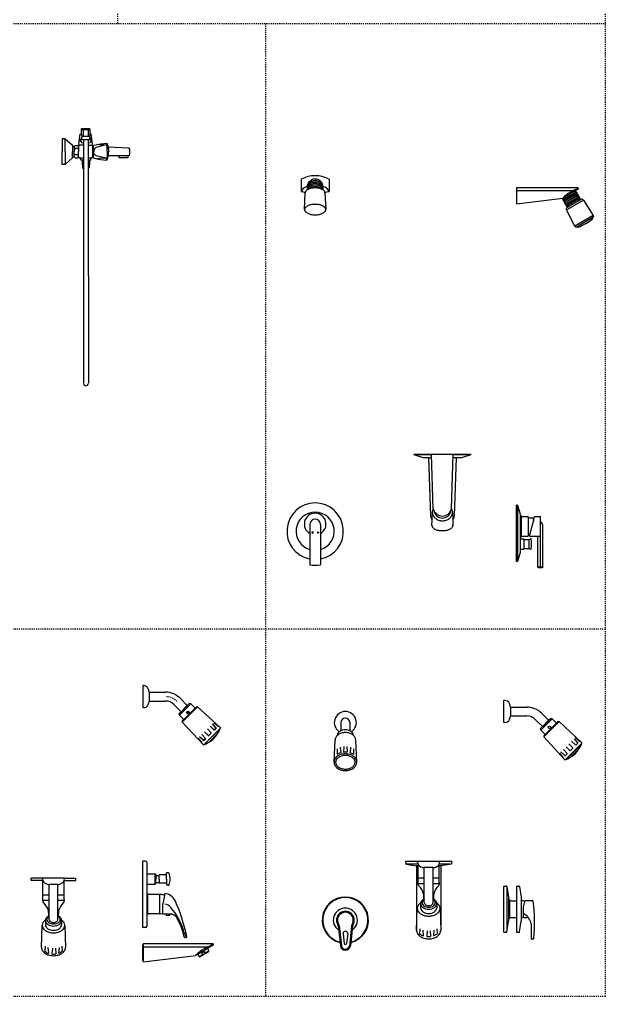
# Model space of a CAD drawing. Header units: inches. Extents: x -292 to 2932, y -132 to 3398.
# Drawn here: x 611.9 to 666.5, y 1020.4 to 1111.6 of the extents above; entities that cross this region are included whole.
import ezdxf

# ---------------------------------------------------------------- set-up
doc = ezdxf.new("R2010")
doc.units = ezdxf.units.IN
doc.header["$MEASUREMENT"] = 0
for name, pattern in [('CENTER', [2, 1.25, -0.25, 0.25, -0.25]), ('DASHDOT2', [0.5, 0.25, -0.125, 0, -0.125]), ('DASHED', [70, 50, -20])]:
    doc.linetypes.add(name, pattern=pattern)

# ---------------------------------------------------------------- blocks, each defined once
blk = doc.blocks.new('showerheads_and_shower_faucets')
at = {"color": 18, "linetype": 'DASHDOT2', "true_color": 0x000000, "transparency": 33554541}
for p, q in [((6268.2, 3386.4), (6268.2, 4796.1)), ((7423.1, 1080.2), (7423.1, 4796.1)), ((925.3, 3386.4), (7423.1, 3386.4)), ((6618.2, 3386.4), (6618.2, 1080.2)), ((7423.1, 1080.2), (924.4, 1080.2))]:
    blk.add_line(p, q, dxfattribs=at)
at = {"color": 18, "true_color": 0x000000, "transparency": 33554541}
for p, q in [((6199.7, 3134.1), (6183.7, 3134.1)), ((6702.5, 3016.9), (6702.5, 2988.3)), ((6768.4, 3016.9), (6768.4, 2988.3)), ((7212.7, 2996.6), (7212.7, 2959)), ((7349.3, 2987.9), (7322.5, 2972.5)), ((7358.8, 2993.4), (7349.3, 2987.9)), ((6710.5, 2945.2), (6712.1, 2985.1)), ((6758.8, 2985.1), (6760.4, 2945.2)), ((7212.7, 2959), (7322.5, 2972.5)), ((7351, 2985), (7325.6, 2970.4)), ((7351.4, 2984.3), (7326, 2969.7)), ((7353.1, 2981.4), (7327.7, 2966.8)), ((7353.5, 2980.7), (7328.1, 2966)), ((7355.1, 2977.8), (7329.8, 2963.1)), ((7355.6, 2977.1), (7330.2, 2962.4)), ((7330.7, 2944.5), (7370.8, 2967.7)), ((7357.2, 2974.2), (7331.9, 2959.5)), ((7357.7, 2973.4), (7332.3, 2958.8)), ((7359.3, 2970.5), (7334, 2955.9)), ((7359.8, 2969.8), (7334.4, 2955.2)), ((7361.4, 2966.9), (7336.1, 2952.3)), ((7365.2, 2969.1), (7361.4, 2966.9)), ((7370.8, 2967.7), (7394.2, 2930.8)), ((7351, 2905.8), (7330.7, 2944.5)), ((7336.1, 2952.3), (7332.3, 2950.1)), ((7394.2, 2930.8), (7351, 2905.8)), ((7393.1, 2926.3), (7354.4, 2903.9)), ((7394.1, 2926.8), (7393.1, 2926.3)), ((7394.2, 2930.8), (7394.9, 2928.8)), ((7351, 2905.8), (7352.3, 2904.2)), ((7354.4, 2903.9), (7355.4, 2904.5)), ((6970, 2363.6), (6970, 2365.7)), ((6970, 2365.7), (7103.9, 2365.7)), ((7011.1, 2363.6), (6970, 2363.6)), ((6991.7, 2356.9), (6970, 2363.6)), ((7002, 2365.7), (7053.8, 2365.7)), ((7015.3, 2235.9), (7011, 2365.7)), ((7058.6, 2235.9), (7062.8, 2365.7)), ((7103.9, 2363.6), (7062.8, 2363.6)), ((7103.9, 2363.6), (7082.1, 2356.9)), ((7103.9, 2363.6), (7103.9, 2365.7)), ((7004.3, 2356.9), (6991.7, 2356.9)), ((7004.3, 2356.9), (7008.9, 2219.3)), ((7011.3, 2356.9), (7004.3, 2356.9)), ((7069.6, 2356.9), (7062.6, 2356.9)), ((7069.6, 2356.9), (7064.9, 2219.3)), ((7082.1, 2356.9), (7069.6, 2356.9)), ((7012.5, 2210), (7013.3, 2228.6)), ((7060.6, 2228.6), (7061.4, 2210)), ((7214.8, 2244.7), (7212.7, 2244.7)), ((7212.7, 2110.8), (7212.7, 2244.7)), ((7214.8, 2244.7), (7221.5, 2223)), ((7214.8, 2244.7), (7214.8, 2110.8)), ((7221.5, 2223), (7221.5, 2220.3)), ((6723, 2199.8), (6723, 2117.2)), ((6748.1, 2199.8), (6748.1, 2117.2)), ((7012, 2196.6), (7012.5, 2210)), ((7061.4, 2210), (7061.9, 2196.6)), ((7221.5, 2220.3), (7222.3, 2220.3)), ((7221.5, 2220.3), (7221.5, 2168.8)), ((7223.2, 2219.4), (7223.2, 2217.5)), ((7223.2, 2217.5), (7239.1, 2217.5)), ((7223.2, 2217.5), (7223.2, 2171.5)), ((7239.9, 2216.7), (7239.9, 2214.6)), ((7239.9, 2214.6), (7248.3, 2214.6)), ((7239.9, 2214.6), (7239.9, 2174.4)), ((7243.8, 2174.4), (7252.5, 2206.8)), ((7252.5, 2206.8), (7255.4, 2217.5)), ((7252.5, 2210.6), (7252.9, 2210.6)), ((7252.5, 2210.6), (7252.5, 2206.8)), ((7252.9, 2210.6), (7252.9, 2208.4)), ((7252.9, 2209.2), (7253.1, 2209.2)), ((7255.4, 2217.5), (7269, 2217.5)), ((7269, 2206), (7269, 2217.5)), ((7269, 2098.1), (7269, 2206)), ((6730, 2181.5), (6726.6, 2179.8)), ((6726.6, 2179.8), (6730, 2178.2)), ((6730, 2181.5), (6730, 2178.2)), ((6741.1, 2181.5), (6741.1, 2178.2)), ((6741.1, 2181.5), (6744.4, 2179.8)), ((6744.4, 2179.8), (6741.1, 2178.2)), ((7275.2, 2098), (7275.2, 2194.5)), ((7221.5, 2168.8), (7222.3, 2168.8)), ((7221.5, 2168.8), (7221.5, 2165.2)), ((7221.5, 2165.2), (7229.9, 2165.2)), ((7221.5, 2165.2), (7221.5, 2140.2)), ((7223.2, 2171.5), (7239.1, 2171.5)), ((7223.2, 2171.5), (7223.2, 2169.6)), ((7229.9, 2165.2), (7229.9, 2163.5)), ((7229.9, 2163.5), (7241.6, 2163.5)), ((7229.9, 2163.5), (7229.9, 2141.8)), ((7239.9, 2174.4), (7243.8, 2174.4)), ((7239.9, 2174.4), (7239.9, 2172.3)), ((7241.6, 2163.5), (7245.4, 2165.1)), ((7241.6, 2163.5), (7241.6, 2141.8)), ((7243, 2171.5), (7243.8, 2174.4)), ((7243, 2171.5), (7262.7, 2171.5)), ((7262.7, 2171.5), (7269, 2171.5)), ((7262.7, 2098), (7262.7, 2171.5)), ((7221.5, 2132.6), (7214.8, 2110.8)), ((7221.5, 2140.2), (7229.9, 2140.2)), ((7221.5, 2140.2), (7221.5, 2132.6)), ((7229.9, 2141.8), (7241.6, 2141.8)), ((7229.9, 2141.8), (7229.9, 2140.2)), ((7241.6, 2141.8), (7245.4, 2140.2)), ((6723, 2117.2), (6723, 2104.1)), ((6748.1, 2117.2), (6748.1, 2104.1)), ((7214.8, 2110.8), (7212.7, 2110.8)), ((7263.5, 2097.2), (7274.4, 2097.2)), ((6327, 1816.9), (6327, 1764.7)), ((6342.2, 1801.2), (6342.2, 1780.4)), ((6440.8, 1773.7), (6414, 1746.9)), ((6417.7, 1755.2), (6432.4, 1770)), ((6420.7, 1730.7), (6457, 1767)), ((6450.9, 1763.6), (6424.1, 1736.8)), ((6432.4, 1770), (6436.8, 1774.4)), ((6440.8, 1773.7), (6436.8, 1774.4)), ((6450.9, 1763.6), (6440.8, 1773.7)), ((6454.2, 1767), (6450.9, 1763.6)), ((6454.2, 1767), (6457, 1767)), ((6511, 1716.9), (6457, 1767)), ((7182.8, 1729.4), (7182.8, 1781.8)), ((7198, 1766.1), (7198, 1745.1)), ((6413.3, 1750.9), (6417.7, 1755.2)), ((6414, 1746.9), (6413.3, 1750.9)), ((6424.1, 1736.8), (6414, 1746.9)), ((6424.1, 1736.8), (6420.7, 1733.4)), ((7297, 1738.4), (7270.1, 1711.5)), ((7288.6, 1734.7), (7293, 1739.1)), ((7297, 1738.4), (7293, 1739.1)), ((7307.1, 1728.3), (7297, 1738.4)), ((6420.7, 1733.4), (6420.7, 1730.7)), ((6470.6, 1676.9), (6420.7, 1730.7)), ((6510.1, 1715.5), (6472.2, 1677.6)), ((6488.8, 1705), (6480.3, 1714.3)), ((6480.3, 1714.3), (6489.2, 1705.3)), ((6496.2, 1712.3), (6486.6, 1720.6)), ((6495.8, 1711.9), (6486.6, 1720.6)), ((6500.4, 1716.5), (6492.4, 1726.1)), ((6492.4, 1726.1), (6500.7, 1716.8)), ((6504.7, 1720.7), (6495.1, 1729.1)), ((6505, 1721.1), (6495.1, 1729.1)), ((6500.4, 1715.9), (6496.8, 1712.3)), ((6500.7, 1715.5), (6497.2, 1712)), ((6506, 1721.5), (6505.6, 1721.1)), ((6506.4, 1721.2), (6506, 1720.8)), ((6511.1, 1716.5), (6510.1, 1715.5)), ((6796.6, 1729.5), (6796.6, 1710.2)), ((6817.5, 1729.5), (6817.5, 1710.2)), ((7269.4, 1715.5), (7273.8, 1719.9)), ((7270.1, 1711.5), (7269.4, 1715.5)), ((7273.8, 1719.9), (7288.6, 1734.7)), ((7276.8, 1695.3), (7313.3, 1731.8)), ((7307.1, 1728.3), (7280.2, 1701.4)), ((7310.5, 1731.7), (7307.1, 1728.3)), ((7310.5, 1731.7), (7313.3, 1731.8)), ((7367.5, 1681.4), (7313.3, 1731.8)), ((6466.9, 1683), (6458.6, 1692.6)), ((6466.6, 1682.7), (6458.6, 1692.6)), ((6471.2, 1687.3), (6461.6, 1695.3)), ((6461.6, 1695.3), (6470.9, 1686.9)), ((6475.8, 1691.9), (6467.1, 1701.1)), ((6475.4, 1691.5), (6467.1, 1701.1)), ((6471.8, 1687.3), (6475.4, 1690.9)), ((6472.2, 1687), (6475.7, 1690.5)), ((6473.4, 1707.3), (6482.4, 1698.5)), ((6482.7, 1698.9), (6473.4, 1707.3)), ((6509.1, 1713.2), (6474.5, 1678.6)), ((6488.8, 1704.3), (6483.4, 1698.9)), ((6489.2, 1704), (6483.7, 1698.5)), ((6503, 1701.8), (6485.9, 1684.6)), ((6492, 1689.9), (6491.6, 1690.3)), ((6492, 1689.9), (6497.8, 1695.7)), ((6497.8, 1695.7), (6497.4, 1696.1)), ((6500.4, 1698.3), (6500, 1698.7)), ((6500.4, 1698.3), (6503.2, 1701.1)), ((6504.6, 1703.3), (6503, 1701.8)), ((6503.1, 1701.7), (6503, 1701.8)), ((7280.2, 1701.4), (7270.1, 1711.5)), ((7280.2, 1701.4), (7276.8, 1698)), ((7276.8, 1698), (7276.8, 1695.3)), ((7326.9, 1641.2), (7276.8, 1695.3)), ((7348.8, 1690.7), (7357.2, 1681.3)), ((7361.1, 1685.3), (7351.6, 1693.7)), ((6466.2, 1681.7), (6466.6, 1682)), ((6466.5, 1681.3), (6466.9, 1681.7)), ((6472.2, 1677.6), (6471.4, 1676.9)), ((6485.9, 1684.6), (6484.4, 1683.1)), ((6486, 1684.6), (6485.9, 1684.6)), ((6486.6, 1684.5), (6489.4, 1687.3)), ((6489.4, 1687.3), (6489, 1687.7)), ((6780.2, 1635.3), (6782.5, 1688.8)), ((6788, 1667.4), (6787.5, 1653.8)), ((6795, 1670.8), (6796, 1657.8)), ((6803.5, 1672.7), (6802.5, 1658.8)), ((6810.6, 1672.7), (6811.6, 1659.1)), ((6819.1, 1670.8), (6818.1, 1657.8)), ((6826.1, 1667.4), (6826.6, 1653.8)), ((6833.9, 1635.3), (6831.6, 1687.6)), ((7366.6, 1680.1), (7328.5, 1641.9)), ((7329.7, 1671.8), (7338.8, 1663)), ((7365.6, 1677.7), (7330.9, 1643)), ((7336.7, 1678.9), (7345.6, 1669.8)), ((7345.6, 1668.4), (7340.1, 1663)), ((7352.3, 1676.4), (7343, 1685.1)), ((7357.2, 1680), (7353.6, 1676.5)), ((7361, 1667.7), (7359.5, 1666.2)), ((7362.8, 1685.7), (7362.4, 1685.3)), ((7367.5, 1681), (7366.6, 1680.1)), ((7323.3, 1647.4), (7314.9, 1657)), ((7317.8, 1659.7), (7327.2, 1651.4)), ((7322.8, 1645.7), (7323.2, 1646.1)), ((7332.1, 1656.3), (7323.4, 1665.6)), ((7328.5, 1651.4), (7332.1, 1655)), ((7342.3, 1649), (7340.8, 1647.5)), ((7359.5, 1666.2), (7342.3, 1649)), ((7342.4, 1649), (7342.3, 1649)), ((7343, 1648.9), (7345.8, 1651.7)), ((7345.8, 1651.7), (7345.4, 1652.1)), ((7348.4, 1654.3), (7348, 1654.7)), ((7348.4, 1654.3), (7354.2, 1660.1)), ((7354.2, 1660.1), (7353.8, 1660.5)), ((7356.9, 1662.8), (7356.5, 1663.2)), ((7356.9, 1662.8), (7359.6, 1665.5)), ((7359.6, 1666.1), (7359.5, 1666.2)), ((7328.5, 1641.9), (7327.8, 1641.2)), ((6327, 1243.7), (6327, 1401.1)), ((6330.4, 1401.1), (6327, 1401.1)), ((6333.7, 1401.1), (6327, 1401.1)), ((6336.5, 1398.3), (6336.5, 1370.5)), ((6949.6, 1400.8), (7059.1, 1400.8)), ((6949.6, 1400.8), (6950, 1394.9)), ((6950.8, 1394), (6975.8, 1389.8)), ((6979.3, 1394.1), (6953, 1394.1)), ((6975.9, 1389.8), (6975.8, 1389.8)), ((6982.4, 1389.8), (6975.9, 1389.8)), ((6978.3, 1398.9), (6978.3, 1400.8)), ((6979.3, 1348.3), (6979.3, 1389.8)), ((7032.8, 1389.8), (7026.4, 1389.8)), ((7055.7, 1394.1), (7029.5, 1394.1)), ((7029.5, 1348.3), (7029.5, 1389.8)), ((7030.5, 1398.9), (7030.5, 1400.8)), ((7033, 1389.8), (7032.8, 1389.8)), ((7057.9, 1394), (7033, 1389.8)), ((7059.1, 1400.8), (7058.7, 1394.9)), ((6336.5, 1370.5), (6336.5, 1346.4)), ((6336.5, 1370.5), (6356.5, 1370.5)), ((6356.5, 1346.4), (6356.5, 1370.5)), ((6356.5, 1370.5), (6358.4, 1368.6)), ((6358.4, 1368.6), (6358.4, 1366.6)), ((6358.4, 1366.6), (6358.4, 1358.5)), ((6358.4, 1366.6), (6365.6, 1366.6)), ((6365.6, 1366.6), (6365.6, 1368.2)), ((6383.3, 1368.2), (6365.6, 1368.2)), ((6365.6, 1358.5), (6365.6, 1366.6)), ((6383.3, 1368.2), (6383.3, 1373)), ((6388.2, 1373), (6383.3, 1373)), ((6383.3, 1358.5), (6383.3, 1368.2)), ((6993.9, 1302.8), (6993.9, 1385.6)), ((7014.8, 1385.6), (6993.9, 1385.6)), ((7014.8, 1302.8), (7014.8, 1385.6)), ((6141.8, 1360.9), (6062.9, 1360.9)), ((6062.9, 1355.4), (6062.9, 1360.9)), ((6087.2, 1355.4), (6062.9, 1355.4)), ((6090.1, 1355.4), (6087.2, 1355.4)), ((6089.6, 1359), (6089.6, 1360.9)), ((6090.6, 1308.4), (6090.6, 1354.1)), ((6126.1, 1345.7), (6105.3, 1345.7)), ((6105.3, 1262.8), (6105.3, 1345.7)), ((6126.1, 1262.8), (6126.1, 1345.7)), ((6140.8, 1308.4), (6140.8, 1354.1)), ((6141.2, 1355.4), (6144.1, 1355.4)), ((6141.8, 1359), (6141.8, 1360.9)), ((6141.8, 1359), (6141.8, 1360.9)), ((6141.8, 1360.9), (6168.5, 1360.9)), ((6144.1, 1355.4), (6168.5, 1355.4)), ((6168.5, 1355.4), (6168.5, 1360.9)), ((6336.5, 1346.4), (6336.5, 1325.2)), ((6336.5, 1346.4), (6356.5, 1346.4)), ((6358.4, 1348.3), (6356.5, 1346.4)), ((6358.4, 1350.3), (6358.4, 1358.5)), ((6358.4, 1348.3), (6358.4, 1350.3)), ((6358.4, 1350.3), (6365.6, 1350.3)), ((6365.6, 1358.5), (6365.6, 1350.3)), ((6365.6, 1350.3), (6365.6, 1348.7)), ((6383.3, 1348.7), (6365.6, 1348.7)), ((6383.3, 1358.5), (6383.3, 1348.7)), ((6383.3, 1348.7), (6383.3, 1343.9)), ((6388.2, 1343.9), (6383.3, 1343.9)), ((6979.3, 1361.1), (6993.9, 1361.1)), ((6979.3, 1348.3), (6993.9, 1348.3)), ((7014.8, 1361.1), (7029.5, 1361.1)), ((7014.8, 1348.3), (7029.5, 1348.3)), ((6090.6, 1321.2), (6105.3, 1321.2)), ((6126.1, 1321.2), (6140.8, 1321.2)), ((6336.5, 1325.2), (6336.5, 1273.1)), ((6336.9, 1325.2), (6336.5, 1325.2)), ((6338, 1324.3), (6337.7, 1324.8)), ((6338, 1324.3), (6338, 1321.9)), ((6338, 1321.9), (6338, 1276.4)), ((6366.7, 1321.9), (6338, 1321.9)), ((6368.7, 1321.9), (6366.7, 1321.9)), ((6366.7, 1321.9), (6366.7, 1276.4)), ((6379.5, 1324.1), (6378.6, 1319.7)), ((7182.8, 1232.5), (7182.8, 1342)), ((7182.8, 1342), (7188.7, 1341.6)), ((7189.5, 1338.5), (7189.5, 1235.9)), ((7189.6, 1340.8), (7193.8, 1315.8)), ((6090.6, 1308.4), (6105.3, 1308.4)), ((6126.1, 1308.4), (6140.8, 1308.4)), ((6378.6, 1319.7), (6374.8, 1299.5)), ((6374.8, 1277.2), (6374.8, 1299.5)), ((6985.4, 1300.4), (6985.4, 1290.3)), ((7023.4, 1300.4), (7023.4, 1290.3)), ((7193.8, 1315.8), (7193.8, 1311)), ((7193.8, 1311), (7193.8, 1263.4)), ((7195.7, 1309.1), (7195.7, 1307)), ((7195.7, 1307), (7195.7, 1267.5)), ((7195.7, 1307), (7212.8, 1307)), ((7223.8, 1307), (7224.5, 1307)), ((7232.2, 1305.4), (7232.9, 1308)), ((7232.9, 1308), (7249.6, 1307.4)), ((6338, 1274), (6337.7, 1273.5)), ((6366.7, 1276.4), (6338, 1276.4)), ((6338, 1276.4), (6338, 1274)), ((6374.8, 1274.9), (6374.8, 1277.2)), ((6382, 1274.9), (6374.8, 1274.9)), ((6392.2, 1274.9), (6382, 1274.9)), ((6394.8, 1274.9), (6392.2, 1274.9)), ((6975.9, 1236.3), (6977.5, 1289)), ((7031.3, 1289), (7032.8, 1236.3)), ((6096.7, 1260.5), (6096.7, 1250.4)), ((6134.7, 1260.5), (6134.7, 1250.4)), ((6336.5, 1273.1), (6336.5, 1246.5)), ((6336.9, 1273.1), (6336.5, 1273.1)), ((7189.6, 1233.7), (7193.8, 1258.6)), ((7193.8, 1263.4), (7193.8, 1258.6)), ((7195.7, 1267.5), (7195.7, 1265.3)), ((7195.7, 1267.5), (7212.8, 1267.5)), ((7223.8, 1267.5), (7224.5, 1267.5)), ((7228.7, 1266.3), (7228.7, 1267.9)), ((7241, 1266.3), (7228.7, 1266.3)), ((6087.3, 1196.4), (6088.8, 1249.1)), ((6142.6, 1249.1), (6144.1, 1196.4)), ((6333.7, 1243.7), (6327, 1243.7)), ((6790.1, 1247.2), (6794.4, 1207.8)), ((6792.4, 1247.7), (6797.6, 1200.6)), ((6801.5, 1229.8), (6804.2, 1205.3)), ((6812.6, 1229.7), (6810, 1205.7)), ((6821.6, 1247.7), (6816.5, 1200.6)), ((6823.9, 1246.5), (6819.7, 1207.8)), ((6983.7, 1240.4), (6983, 1228.6)), ((6990.5, 1237.3), (6991.5, 1224.2)), ((7001.1, 1235.6), (7000.1, 1222.3)), ((7008.1, 1235.6), (7009.1, 1222.4)), ((7016.8, 1237.3), (7015.8, 1224.2)), ((7023.6, 1240.4), (7024.3, 1228.6)), ((7182.8, 1232.5), (7188.7, 1232.9)), ((7248.3, 1216.3), (7248.3, 1244.4)), ((6328, 1205.1), (6328, 1202.7)), ((6794.4, 1207.8), (6795.2, 1200.3)), ((6819.7, 1207.8), (6818.9, 1200.3)), ((7251.3, 1215.8), (7248.7, 1215.8)), ((6095.7, 1199.1), (6095, 1187.2)), ((6102.5, 1195.9), (6103.5, 1182.8)), ((6113.1, 1194.3), (6112.1, 1181)), ((6120.1, 1194.3), (6121.1, 1181.1)), ((6128.8, 1195.9), (6127.8, 1182.8)), ((6129.7, 1181.3), (6129.8, 1181.3)), ((6135.6, 1199.1), (6136.3, 1187.2)), ((6327, 1164.7), (6327, 1202.7)), ((6328, 1202.7), (6328, 1164.7)), ((6465.1, 1184.8), (6457.3, 1180.3)), ((6461.8, 1174.4), (6483.2, 1186.7)), ((6480.3, 1193.6), (6465.1, 1184.8)), ((6468.3, 1179.2), (6466.7, 1182)), ((6475.7, 1183.5), (6474.1, 1186.2)), ((6475.7, 1183.5), (6483.5, 1188)), ((6494, 1201.5), (6480.3, 1193.6)), ((6480.3, 1193.6), (6483.5, 1188)), ((6483.2, 1186.7), (6483.5, 1188)), ((6328, 1162.4), (6452.8, 1177.7)), ((6328, 1164.7), (6328, 1162.4)), ((6457.3, 1180.3), (6452.8, 1177.7)), ((6457.3, 1180.3), (6460.5, 1174.7)), ((6460.5, 1174.7), (6468.3, 1179.2)), ((6460.5, 1174.7), (6461.8, 1174.4))]:
    blk.add_line(p, q, dxfattribs=at)
at = {"color": 18, "linetype": 'Continuous', "true_color": 0x000000, "transparency": 33554541}
for p, q in [((7358, 2996.6), (7212.7, 2996.6)), ((7345.8, 2989.4), (7212.7, 2989.4)), ((6342.2, 1801.2), (6381, 1801.2)), ((6415.5, 1786.9), (6432.4, 1770)), ((6342.2, 1780.4), (6381, 1780.4)), ((6400.8, 1772.2), (6417.7, 1755.2)), ((7198, 1766.1), (7237, 1766.1)), ((7198, 1745.1), (7237, 1745.1)), ((7256.8, 1736.9), (7273.8, 1719.9)), ((7271.6, 1751.7), (7288.6, 1734.7)), ((6366.7, 1276.4), (6368.7, 1276.4)), ((6493.1, 1205.1), (6328, 1205.1)), ((6328, 1202.7), (6327, 1202.7)), ((6479.3, 1197), (6328, 1197)), ((6328, 1164.7), (6327, 1164.7))]:
    blk.add_line(p, q, dxfattribs=at)
at = {"color": 18, "linetype": 'CENTER', "true_color": 0x000000, "transparency": 33554541}
for p, q in [((6328.9, 1816.9), (6327, 1816.9)), ((6328.9, 1764.7), (6327, 1764.7)), ((7184.7, 1781.8), (7182.8, 1781.8)), ((7184.7, 1729.4), (7182.8, 1729.4)), ((6509.6, 1712.6), (6509.1, 1713.2)), ((6475.1, 1678.1), (6474.5, 1678.6)), ((7366.1, 1677.1), (7365.6, 1677.7)), ((7331.4, 1642.5), (7330.9, 1643))]:
    blk.add_line(p, q, dxfattribs=at)
at = {"color": 18, "linetype": 'DASHED', "true_color": 0x000000, "transparency": 33554541}
for p, q in [((7212.8, 1342), (7212.8, 1307)), ((7212.8, 1342), (7218.7, 1341.6)), ((7219.6, 1340.8), (7223.8, 1315.8)), ((7212.8, 1307), (7212.8, 1267.5)), ((7223.8, 1315.8), (7223.8, 1307)), ((7223.8, 1307), (7223.8, 1267.5)), ((7228.7, 1292.5), (7232.2, 1305.4)), ((7228.7, 1267.9), (7228.7, 1292.5)), ((7212.8, 1267.5), (7212.8, 1232.5)), ((7219.6, 1233.7), (7223.8, 1258.6)), ((7223.8, 1267.5), (7223.8, 1258.6)), ((7212.8, 1232.5), (7218.7, 1232.9))]:
    blk.add_line(p, q, dxfattribs=at)
at = {"color": 18, "true_color": 0x000000, "transparency": 33554541}
for points in [[(6180.9, 3134.4), (6185.6, 3133.9), (6185.6, 3119.7)], [(6202.5, 3134.4), (6197.8, 3133.9), (6197.8, 3119.7)], [(6143.6, 3113.1), (6136.2, 3113.1)], [(6136.2, 3113.1), (6136.2, 3082.5)], [(6143.6, 3113.1), (6160.4, 3097.5), (6160.4, 3094.5)], [(6143.6, 3082.5), (6143.6, 3113.1)], [(6176.3, 3097.3), (6175.4, 3100.3), (6178.6, 3123.9), (6179.4, 3124.3), (6181, 3124.3)], [(6181, 3124.3), (6182, 3123.5), (6183, 3115.1)], [(6186.5, 3110.5), (6186.5, 3043)], [(6197.9, 3110.5), (6197.9, 3043)], [(6202.3, 3124.1), (6201.6, 3123.5), (6200.6, 3115.1)], [(6207.3, 3097.1), (6208.2, 3100.3), (6205, 3123.9), (6204.2, 3124.3), (6202.6, 3124.3), (6202.3, 3124.1)], [(6136.2, 3051.9), (6136.2, 3082.5)], [(6143.6, 3082.5), (6143.6, 3051.9)], [(6160.4, 3094.5), (6164.6, 3094.5)], [(6160.4, 3094.5), (6160.4, 3082.5)], [(6160.4, 3070.5), (6160.4, 3082.5)], [(6164.6, 3094.5), (6166.8, 3097.1), (6173, 3097.1), (6175, 3094.7)], [(6164.6, 3094.5), (6164.6, 3082.5)], [(6175, 3091.9), (6173, 3089.7), (6166.8, 3089.7), (6164.6, 3091.9)], [(6166.8, 3089.7), (6164.6, 3086.9)], [(6164.6, 3070.5), (6164.6, 3082.5)], [(6173, 3089.7), (6175, 3086.9)], [(6175, 3094.7), (6175, 3082.5)], [(6175, 3070.5), (6175, 3082.5)], [(6208.2, 3094.7), (6209.4, 3094.7)], [(6209.4, 3094.7), (6209.4, 3070.3)], [(6143.6, 3051.9), (6160.4, 3067.5), (6160.4, 3070.5)], [(6160.4, 3070.5), (6164.6, 3070.5)], [(6166.8, 3075.3), (6164.6, 3078.1)], [(6175, 3073.1), (6173, 3075.3), (6166.8, 3075.3), (6164.6, 3073.1)], [(6164.6, 3070.5), (6166.8, 3067.9), (6173, 3067.9), (6175, 3070.5)], [(6173, 3075.3), (6175, 3078.1)], [(6183.4, 3061), (6186.5, 3061)], [(6200.8, 3061), (6197.9, 3061)], [(6209.4, 3070.3), (6208.2, 3070.3)], [(6271.4, 3072.5), (6245.3, 3072.5)], [(6291.6, 3072.5), (6291.6, 3067.5), (6271.4, 3067.5), (6271.4, 3072.5)], [(6291.6, 3072.5), (6271.4, 3072.5)], [(6143.6, 3051.9), (6136.2, 3051.9)], [(6184.4, 3050.4), (6186.5, 3050.4)], [(6186.5, 3043), (6186.8, 2533.5)], [(6199.8, 3050.4), (6197.9, 3050.4)], [(6197.9, 3043), (6198.2, 2533.5)], [(6975.9, 1389.8), (6975.9, 1236.1)], [(7032.8, 1389.8), (7032.8, 1236.1)]]:
    blk.add_lwpolyline(points, dxfattribs=at)
for points in [[(6202.3, 3124.1), (6202.5, 3134.4, 0.282817), (6201.3, 3136.9), (6182.2, 3136.9, 0.288035), (6181, 3134.3), (6181.1, 3124.2)], [(6183, 3115.1), (6178.8, 3110.1), (6178.8, 3108.7, 0.116561), (6181.8, 3104.5, 2.198442)], [(6200.4, 3110.5), (6183, 3110.5, -0.414214), (6181.8, 3111.7), (6181.8, 3113.6, -0.414214)], [(6182.7, 3119.4, -0.063304), (6183, 3119.5), (6200.4, 3119.5, -0.107097), (6200.9, 3119.4)], [(6201.6, 3113.9), (6201.6, 3111.7, -0.414214), (6200.4, 3110.5)], [(6201.6, 3113.9), (6201.6, 3111.7, -0.414214), (6200.4, 3110.5)], [(6201.6, 3113.9), (6201.6, 3111.7, -0.414214), (6200.4, 3110.5)], [(6201.6, 3113.9), (6201.6, 3111.7, -0.414214), (6200.4, 3110.5)], [(6201.6, 3113.9), (6201.6, 3111.7, -0.414214), (6200.4, 3110.5)], [(6201.6, 3113.9), (6201.6, 3111.7, -0.414214), (6200.4, 3110.5)], [(6201.6, 3113.9), (6201.6, 3111.7, -0.414214), (6200.4, 3110.5)], [(6201.6, 3113.9), (6201.6, 3111.7, -0.414214), (6200.4, 3110.5)], [(6200.6, 3115.1), (6204.8, 3110.1), (6204.8, 3108.7, -0.116704), (6201.8, 3104.5, -2.198442)], [(6209.4, 3094.7, -0.267309), (6211.8, 3098.1, -0.037287), (6242.2, 3102.7, -0.041272), (6245, 3093.7, -2.64258)], [(6242.2, 3102.7, -0.167018), (6240.8, 3098.3, -0.059643), (6218.5, 3099.5, 3.293794)], [(6176.3, 3097.3, 0.360191), (6175, 3094.7)], [(6186.5, 3097.5), (6177.2, 3097.5, 0.107095), (6176.3, 3097.3)], [(6197.9, 3097.5), (6206, 3097.5, -0.152108), (6207.3, 3097.1)], [(6207.3, 3097.1, -0.31094), (6208.2, 3094.7)], [(6208.2, 3094.7), (6208.2, 3070.3, 0.298825)], [(6243, 3082.5), (6243, 3094.3, 0.256857), (6240.8, 3098.3), (6216.8, 3092.7, 0.295314), (6211, 3082.5, 0.695222)], [(6243, 3082.5), (6243, 3070.7, -0.256857), (6240.8, 3066.7), (6216.8, 3072.3, -0.295314), (6211, 3082.5, -0.695222)], [(6245, 3093.7), (6292.4, 3091.7, -0.414214), (6295.4, 3088.7), (6295.4, 3075.5, -0.414214), (6292.4, 3072.5), (6291.6, 3072.5)], [(6245, 3093.7, -0.049828), (6246.4, 3082.5, -2.64258)], [(6245.3, 3072.5, 0.04424), (6246.4, 3082.5, 2.64258)], [(6175, 3070.5), (6177, 3067.5), (6179.9, 3067.5, 0.486035)], [(6179.9, 3064.5), (6179.9, 3067.5, -0.414214)], [(6179.9, 3067.5), (6186.5, 3067.5, 0.486035)], [(6183.5, 3062.5), (6181.9, 3062.5, -0.414214), (6179.9, 3064.5)], [(6183.5, 3062.6), (6183.5, 3051.2, 0.414214), (6184.3, 3050.4), (6184.4, 3050.4)], [(6186.5, 3062.5), (6183.5, 3062.5, -0.414214)], [(6197.9, 3067.5), (6204.3, 3067.5, 0.486035)], [(6197.9, 3062.5), (6200.7, 3062.5, 0.414214)], [(6200.7, 3062.6), (6200.7, 3051.2, -0.414214), (6199.9, 3050.4), (6199.8, 3050.4)], [(6200.7, 3062.5), (6202.3, 3062.5, 0.414214), (6204.3, 3064.5)], [(6204.3, 3067.5), (6206, 3067.5, 0.486035), (6208.2, 3070.3)], [(6204.3, 3064.5), (6204.3, 3067.5, 0.414214)], [(6209.4, 3070.3, 0.267309), (6211.8, 3066.9, 0.037287), (6242.2, 3062.3, 0.046859), (6245.3, 3072.5, 2.64258)], [(6242.2, 3062.3, 0.167018), (6240.8, 3066.7, 0.059643), (6218.5, 3065.5, -3.293794)], [(6184.4, 3050.4), (6184.4, 3044.6, 0.414214), (6186, 3043), (6186.4, 3043)], [(6199.8, 3050.4), (6199.8, 3044.6, -0.414214), (6198.2, 3043), (6197.9, 3043)], [(6754.3, 2991.8), (6754.3, 2998.9, 0.099727), (6752.8, 3006, 0.098995), (6748.7, 3012.1, 0.097976), (6742.7, 3016.1, 0.097268), (6735.4, 3017.5, 0.097268), (6728.2, 3016.1, 0.097976), (6722.1, 3012.1, 0.098995), (6718, 3006, 0.099727), (6716.6, 2998.9), (6716.6, 2991.8)], [(6754.3, 2995.4, 0.099727), (6752.8, 3002.5, 0.098995), (6748.7, 3008.6, 0.097976), (6742.7, 3012.6, 0.097268), (6735.4, 3014, 0.097268), (6728.2, 3012.6, 0.097976), (6722.1, 3008.6, 0.098995), (6718, 3002.5, 0.099727), (6716.6, 2995.4)], [(6754.3, 2992, 0.099727), (6752.8, 2999, 0.098995), (6748.7, 3005.1, 0.097976), (6742.7, 3009.1, 0.097268), (6735.4, 3010.5, 0.097268), (6728.2, 3009.1, 0.097976), (6722.1, 3005.1, 0.098995), (6718, 2999, 0.099727), (6716.6, 2992)], [(6758.7, 2986, 0.130372), (6757.4, 2988.9, 0.104045), (6751.9, 2993.1, 0.064606), (6744.9, 2995.6, 0.050764), (6735.4, 2996.5, 0.050764), (6726, 2995.6, 0.064606), (6718.9, 2993.1, 0.104045), (6713.5, 2988.9, 0.130372), (6712.2, 2986, 0.175562)], [(6753.9, 2992, 0.050899), (6752.8, 2995.6, 0.098995), (6748.7, 3001.6, 0.097976), (6742.7, 3005.6, 0.097268), (6735.4, 3007, 0.097268), (6728.2, 3005.6, 0.097976), (6722.1, 3001.6, 0.098995), (6718, 2995.6, 0.050899), (6717, 2992)], [(6752.5, 2992.9, 0.086802), (6748.7, 2998.1, 0.097976), (6742.7, 3002.1, 0.097268), (6735.4, 3003.5, 0.097268), (6728.2, 3002.1, 0.097976), (6722.1, 2998.1, 0.086802), (6718.4, 2992.9, 0.099727)], [(6748.9, 2994.4, 0.00286), (6748.7, 2994.6, 0.097976), (6742.7, 2998.6, 0.097268), (6735.4, 3000, 0.097268), (6728.2, 2998.6, 0.097976), (6722.1, 2994.6, 0.00286), (6722, 2994.4, 0.099727)], [(7351, 2985, 0.041072), (7352.4, 2986, 0.054131), (7353.3, 2986.9, 0.097163), (7353.8, 2988, 0.203453), (7353.7, 2988.6, 0.203453), (7353.3, 2988.9, 0.097163), (7352.1, 2989, 0.054131), (7350.8, 2988.7, 0.041072), (7349.3, 2987.9, 0.041072)], [(6712.2, 2986, 0.038513), (6712.1, 2985.1, 0.175562)], [(6758.8, 2985.1, 0.038513), (6758.7, 2986, 0.104045)], [(7323.9, 2973.3, 0.041072), (7322.5, 2972.3, 0.054131), (7321.6, 2971.4, 0.097163), (7321.1, 2970.3, 0.203453), (7321.1, 2969.7, 0.203453), (7321.6, 2969.4, 0.097163), (7322.8, 2969.3, 0.054131), (7324, 2969.7, 0.041072), (7325.6, 2970.4, 0.041072)], [(7326, 2969.7, 0.041072), (7324.6, 2968.7, 0.054131), (7323.7, 2967.8, 0.097163), (7323.2, 2966.7, 0.203453), (7323.2, 2966.1, 0.203453), (7323.7, 2965.8, 0.097163), (7324.9, 2965.7, 0.054131), (7326.1, 2966, 0.041072), (7327.7, 2966.8, 0.041072)], [(7328.1, 2966, 0.041072), (7326.7, 2965.1, 0.054131), (7325.8, 2964.1, 0.097163), (7325.2, 2963.1, 0.203453), (7325.3, 2962.5, 0.203453), (7325.8, 2962.1, 0.097163), (7327, 2962.1, 0.054131), (7328.2, 2962.4, 0.041072), (7329.8, 2963.1, 0.041072)], [(7351.4, 2984.3, -0.041072), (7352.9, 2985, -0.054131), (7354.2, 2985.4, -0.097163), (7355.4, 2985.3, -0.203453), (7355.8, 2985, -0.203453), (7355.9, 2984.4, -0.097163), (7355.4, 2983.3, -0.054131), (7354.5, 2982.4, -0.041072), (7353.1, 2981.4, -0.041072)], [(7353.5, 2980.7, -0.041072), (7355, 2981.4, -0.054131), (7356.3, 2981.7, -0.097163), (7357.5, 2981.7, -0.203453), (7357.9, 2981.3, -0.203453), (7358, 2980.8, -0.097163), (7357.5, 2979.7, -0.054131), (7356.6, 2978.8, -0.041072), (7355.1, 2977.8, -0.041072)], [(7355.6, 2977.1, -0.041072), (7357.1, 2977.8, -0.054131), (7358.4, 2978.1, -0.097163), (7359.6, 2978.1, -0.203453), (7360, 2977.7, -0.203453), (7360.1, 2977.1, -0.097163), (7359.6, 2976.1, -0.054131), (7358.6, 2975.1, -0.041072), (7357.2, 2974.2, -0.041072)], [(7357.7, 2973.4, -0.041072), (7359.2, 2974.2, -0.054131), (7360.5, 2974.5, -0.097163), (7361.7, 2974.4, -0.203453), (7362.1, 2974.1, -0.203453), (7362.2, 2973.5, -0.097163), (7361.7, 2972.4, -0.054131), (7360.7, 2971.5, -0.041072), (7359.3, 2970.5, -0.041072)], [(7359.8, 2969.8, -0.041072), (7361.3, 2970.5, -0.054131), (7362.6, 2970.9, -0.097163), (7363.7, 2970.8, -0.203453), (7364.2, 2970.5, -0.203453), (7364.3, 2969.9, -0.097163), (7363.7, 2968.8, -0.054131), (7362.8, 2967.9, -0.041072), (7361.4, 2966.9, -0.041072)], [(6712, 2949.4, 0.17515), (6710.5, 2945.2, 0.17515)], [(6710.5, 2945.2, 0.17515), (6712, 2941, 0.104121), (6717.8, 2936.4, 0.06477), (6725.3, 2933.8, 0.050925), (6735.4, 2932.8, 0.050925), (6745.5, 2933.8, 0.06477), (6753.1, 2936.4, 0.104121), (6758.9, 2941, 0.17515), (6760.4, 2945.2, 0.17515)], [(6760.4, 2945.2, 0.17515), (6758.9, 2949.4, 0.104121), (6753.1, 2954, 0.06477), (6745.5, 2956.6, 0.050925), (6735.4, 2957.6, 0.050925), (6725.3, 2956.6, 0.06477), (6717.8, 2954, 0.104121), (6712, 2949.4, 0.17515)], [(7330.2, 2962.4, 0.041072), (7328.8, 2961.4, 0.054131), (7327.9, 2960.5, 0.097163), (7327.3, 2959.5, 0.203453), (7327.4, 2958.9, 0.203453), (7327.9, 2958.5, 0.097163), (7329.1, 2958.5, 0.054131), (7330.3, 2958.8, 0.041072), (7331.9, 2959.5, 0.041072)], [(7332.3, 2958.8, 0.041072), (7330.9, 2957.8, 0.054131), (7330, 2956.9, 0.097163), (7329.4, 2955.8, 0.203453), (7329.5, 2955.2, 0.203453), (7330, 2954.9, 0.097163), (7331.2, 2954.8, 0.054131), (7332.4, 2955.2, 0.041072), (7334, 2955.9, 0.041072)], [(7334.4, 2955.2, 0.041072), (7333, 2954.2, 0.054131), (7332.1, 2953.3, 0.097163), (7331.5, 2952.2, 0.203453), (7331.6, 2951.6, 0.203453), (7332.1, 2951.3, 0.097163), (7333.2, 2951.2, 0.054131), (7334.5, 2951.5, 0.041072), (7336.1, 2952.3, 0.041072)], [(7015.3, 2235.9, 0.007861), (7015, 2235.4, 0.113528), (7013.3, 2227.8, 0.113528), (7015, 2220.2, 0.103501), (7020.2, 2213.5, 0.091894), (7027.7, 2209.2, 0.085089), (7036.9, 2207.6, 0.085089), (7046.2, 2209.2, 0.091894), (7053.7, 2213.5, 0.103501), (7058.9, 2220.2, 0.113528), (7060.6, 2227.8, 0.113528), (7058.9, 2235.4, 0.007861), (7058.6, 2235.9, 0.091894)], [(7018.2, 2229.1, 0.081212), (7019.5, 2224.4, 0.102372), (7023.6, 2218.9, 0.093743), (7029.6, 2215.3, 0.088438), (7036.9, 2214, 0.088438), (7044.2, 2215.3, 0.093743), (7050.2, 2218.9, 0.102372), (7054.4, 2224.4, 0.081212), (7055.7, 2229.1, 0.109437)], [(7012, 2197.2, 0.020483), (7012, 2196.6, 0.17515)], [(7012, 2196.6, 0.17515), (7013.5, 2192.4, 0.104121), (7019.3, 2187.8, 0.06477), (7026.8, 2185.2, 0.050925), (7036.9, 2184.2, 0.050925), (7047, 2185.2, 0.06477), (7054.6, 2187.8, 0.104121), (7060.4, 2192.4, 0.17515), (7061.9, 2196.6, 0.020483), (7061.9, 2197.2, 0.104121)], [(6788.1, 1699.1, 0.079542), (6784.2, 1694.2, 0.12835), (6782.5, 1687.6, 0.12835)], [(6792.7, 1707.7, 0.086207), (6789.4, 1703.9, 0.130201), (6788.1, 1699.1, 0.133256)], [(6826, 1699.1, 0.026498), (6824.4, 1700.4, 0.085079), (6816.7, 1704.3, 0.074442), (6807, 1705.7, 0.074442), (6797.3, 1704.3, 0.085079), (6789.7, 1700.4, 0.026498), (6788.1, 1699.1, 0.12835)], [(6793.6, 1708.5, 0.020362), (6792.7, 1707.7, 0.130201)], [(6821.4, 1707.7, 0.020362), (6820.5, 1708.5, 0.082828), (6814.6, 1711.3, 0.071352), (6807, 1712.4, 0.071352), (6799.5, 1711.3, 0.082828), (6793.6, 1708.5, 0.106756)], [(6826, 1699.1, 0.130201), (6824.7, 1703.9, 0.086207), (6821.4, 1707.7, 0.082828)], [(6831.6, 1687.6, 0.12835), (6829.9, 1694.2, 0.079542), (6826, 1699.1, 0.085079)], [(6833.9, 1635.3, 0.12813), (6832, 1642.6, 0.106237), (6826, 1649.4, 0.085181), (6817.6, 1653.6, 0.074586), (6807, 1655.2, 0.074586), (6796.4, 1653.6, 0.085181), (6788.1, 1649.4, 0.106237), (6782.1, 1642.6, 0.12813), (6780.2, 1635.3, 0.12813)], [(6780.2, 1635.3, 0.12813), (6782.1, 1628, 0.106237), (6788.1, 1621.2, 0.085181), (6796.4, 1617, 0.074586), (6807, 1615.4, 0.074586), (6817.6, 1617, 0.085181), (6826, 1621.2, 0.106237), (6832, 1628, 0.12813), (6833.9, 1635.3, 0.12813)], [(6993.3, 1311.3, 0.01633), (6992.4, 1323.1, 0.135106), (6981.2, 1342.4, -0.211031), (6979.5, 1346.1, -0.039764), (6979.3, 1350.1, -0.211031)], [(7029.3, 1346.1, -0.211031), (7027.6, 1342.4, 0.135106), (7016.4, 1323.1, 0.01633), (7015.4, 1311.3, -0.068038)], [(7029.5, 1350.1, -0.039764), (7029.3, 1346.1, -0.211031)], [(6104.6, 1271.4, 0.01633), (6103.7, 1283.1, 0.135106), (6092.5, 1302.5, -0.211031), (6090.8, 1306.2, -0.039764), (6090.6, 1310.1, -0.211031)], [(6140.6, 1306.2, -0.211031), (6138.9, 1302.5, 0.135106), (6127.7, 1283.1, 0.01633), (6126.8, 1271.4, -0.068038)], [(6140.8, 1310.1, -0.039764), (6140.6, 1306.2, -0.211031)], [(6985.5, 1302, 0.001727), (6985.4, 1301.8, 0.107066), (6979.3, 1295.5, 0.138393), (6977.5, 1289, 0.138393), (6979.3, 1282.5, 0.107066), (6985.4, 1276.2, 0.080489), (6993.7, 1272.3, 0.06831), (7004.4, 1270.8, 0.06831), (7015.1, 1272.3, 0.080489), (7023.4, 1276.2, 0.107066), (7029.4, 1282.5, 0.138393), (7031.3, 1289, 0.138393), (7029.4, 1295.5, 0.107066), (7023.4, 1301.8, 0.001727), (7023.2, 1302, 0.06831)], [(6993.9, 1311.6, 0.04342), (6991, 1309.9, 0.106756), (6986.7, 1305.3, 0.133256), (6985.4, 1300.4, 0.133256), (6986.7, 1295.5, 0.106756), (6991, 1290.9, 0.082828), (6996.9, 1288.1, 0.071352), (7004.4, 1287, 0.071352), (7011.9, 1288.1, 0.082828), (7017.8, 1290.9, 0.106756), (7022, 1295.5, 0.133256), (7023.4, 1300.4, 0.133256)], [(6993.9, 1310.6, 0.011883), (6993.3, 1310.2, 0.107008), (6989.8, 1306.5, 0.137127), (6988.7, 1302.6, 0.137127), (6989.8, 1298.7, 0.107008), (6993.3, 1295, 0.081063), (6998.1, 1292.7, 0.069042), (7004.4, 1291.9, 0.069042), (7010.6, 1292.7, 0.081063), (7015.5, 1295, 0.107008), (7019, 1298.7, 0.137127), (7020.1, 1302.6, 0.137127), (7019, 1306.5, 0.107008), (7015.5, 1310.2, 0.011883), (7014.8, 1310.6, 0.069042)], [(6993.9, 1302.8, 0.133256), (6994.7, 1300.1, 0.106756), (6997, 1297.5, 0.082828), (7000.2, 1296, 0.071352), (7004.4, 1295.4, 0.071352), (7008.5, 1296, 0.082828), (7011.8, 1297.5, 0.106756), (7014.1, 1300.1, 0.133256), (7014.8, 1302.8, 0.133256)], [(7023.4, 1300.4, 0.133256), (7022, 1305.3, 0.106756), (7017.8, 1309.9, 0.04342), (7014.8, 1311.6, 0.071352)], [(6985.4, 1290.3, 0.133256), (6986.7, 1285.5, 0.106756), (6991, 1280.9, 0.082828), (6996.9, 1278, 0.071352), (7004.4, 1276.9, 0.071352), (7011.9, 1278, 0.082828), (7017.8, 1280.9, 0.106756), (7022, 1285.5, 0.133256), (7023.4, 1290.3, 0.133256)], [(6096.8, 1262, 0.001727), (6096.7, 1261.9, 0.107066), (6090.7, 1255.6, 0.138393), (6088.8, 1249.1, 0.138393), (6090.7, 1242.5, 0.107066), (6096.7, 1236.2, 0.080489), (6105, 1232.4, 0.06831), (6115.7, 1230.9, 0.06831), (6126.4, 1232.4, 0.080489), (6134.7, 1236.2, 0.107066), (6140.7, 1242.5, 0.138393), (6142.6, 1249.1, 0.138393), (6140.7, 1255.6, 0.107066), (6134.7, 1261.9, 0.001727), (6134.5, 1262, 0.06831)], [(6105.3, 1271.7, 0.04342), (6102.3, 1270, 0.106756), (6098, 1265.4, 0.133256), (6096.7, 1260.5, 0.133256), (6098, 1255.6, 0.106756), (6102.3, 1251, 0.082828), (6108.2, 1248.2, 0.071352), (6115.7, 1247.1, 0.071352), (6123.2, 1248.2, 0.082828), (6129.1, 1251, 0.106756), (6133.3, 1255.6, 0.133256), (6134.7, 1260.5, 0.133256)], [(6096.7, 1250.4, 0.133256), (6098, 1245.6, 0.106756), (6102.3, 1240.9, 0.082828), (6108.2, 1238.1, 0.071352), (6115.7, 1237, 0.071352), (6123.2, 1238.1, 0.082828), (6129.1, 1240.9, 0.106756), (6133.3, 1245.6, 0.133256), (6134.7, 1250.4, 0.133256)], [(6105.3, 1270.7, 0.011883), (6104.6, 1270.3, 0.107008), (6101.1, 1266.6, 0.137127), (6100, 1262.7, 0.137127), (6101.1, 1258.8, 0.107008), (6104.6, 1255.1, 0.081063), (6109.5, 1252.8, 0.069042), (6115.7, 1252, 0.069042), (6121.9, 1252.8, 0.081063), (6126.8, 1255.1, 0.107008), (6130.3, 1258.8, 0.137127), (6131.4, 1262.7, 0.137127), (6130.3, 1266.6, 0.107008), (6126.8, 1270.3, 0.011883), (6126.1, 1270.7, 0.069042)], [(6105.3, 1262.8, 0.133256), (6106, 1260.2, 0.106756), (6108.3, 1257.6, 0.082828), (6111.6, 1256.1, 0.071352), (6115.7, 1255.5, 0.071352), (6119.8, 1256.1, 0.082828), (6123.1, 1257.6, 0.106756), (6125.4, 1260.2, 0.133256), (6126.1, 1262.8, 0.133256)], [(6134.7, 1260.5, 0.133256), (6133.3, 1265.4, 0.106756), (6129.1, 1270, 0.04342), (6126.1, 1271.7, 0.071352)], [(6975.9, 1236.3, 0.13711), (6977.9, 1229.3, 0.107008), (6984.2, 1222.5, 0.081071), (6993, 1218.4, 0.069052), (7004.3, 1216.8, 0.069052), (7015.6, 1218.3, 0.081071), (7024.5, 1222.4, 0.107008), (7030.9, 1229.1, 0.134397), (7032.8, 1236.3, 0.13711)], [(6983, 1228.6, 0.062393), (6990.1, 1224.4, 0.004199), (6991.5, 1224.2, 0.026826)], [(7024.3, 1228.6, -0.062393), (7017.1, 1224.4, -0.004199), (7015.8, 1224.2, -0.026826)], [(7000.1, 1222.3, 0.019373), (7004.2, 1222.1, 0.026088), (7009.1, 1222.4, 0.070474)], [(6087.3, 1196.4, 0.13711), (6089.2, 1189.3, 0.107008), (6095.5, 1182.6, 0.081071), (6104.4, 1178.5, 0.069052), (6115.6, 1176.9, 0.069052), (6126.9, 1178.4, 0.081071), (6135.8, 1182.5, 0.107008), (6142.2, 1189.2, 0.134397), (6144.1, 1196.4, 0.13711)], [(6095, 1187.2, 0.062393), (6102.1, 1183.1, 0.004199), (6103.5, 1182.8, 0.026826)], [(6112.1, 1181, 0.019373), (6116.2, 1180.8, 0.026088), (6121.1, 1181.1, 0.070474)], [(6136.3, 1187.2, -0.062393), (6129.2, 1183.1, -0.004199), (6127.8, 1182.8, -0.026826)]]:
    blk.add_lwpolyline(points, format="xyb", dxfattribs=at)
at = {"color": 18, "linetype": 'DASHDOT2', "true_color": 0x000000, "transparency": 33554541}
blk.add_lwpolyline([(7423.1, 1950.5), (925.3, 1950.5)], dxfattribs=at)
at = {"color": 18, "true_color": 0x000000, "transparency": 33554541}
blk.add_lwpolyline([(6784, 1635.3, 0.12813), (6785.4, 1629.9, 0.106237), (6790.3, 1624.3, 0.085181), (6797.6, 1620.6, 0.074586), (6807, 1619.2, 0.074586), (6816.5, 1620.6, 0.085181), (6823.8, 1624.3, 0.106237), (6828.7, 1629.9, 0.12813), (6830.1, 1635.3, 0.12813), (6828.7, 1640.7, 0.106237), (6823.8, 1646.3, 0.085181), (6816.5, 1650, 0.074586), (6807, 1651.4, 0.074586), (6797.6, 1650, 0.085181), (6790.3, 1646.3, 0.106237), (6785.4, 1640.7, 0.12813)], format="xyb", close=True, dxfattribs=at)
for centre, radius in [((6434.5, 1753.2), 2.85), ((6434.5, 1753.2), 1.9), ((7290.6, 1717.9), 2.86)]:
    blk.add_circle(centre, radius, dxfattribs=at)
for centre, radius, start, end in [((6191.8, 3122.3), 20.4, 240.6026, 254.795), ((6191.8, 3122.3), 20.4, 287.4186, 299.374), ((6187.4, 3055.8), 3.2, 107.34, 252.7195), ((6196.8, 3055.8), 3.2, 290.0454, 70.0141), ((6735.4, 2956.9), 68.5, 61.2321, 118.7679), ((6735.4, 3109.2), 125.3, 254.7408, 259.3115), ((6716.3, 2985.3), 13.5, 96.5841, 168.0163), ((6754.6, 2985.3), 13.5, 11.9837, 83.4159), ((6735.4, 3109.2), 125.3, 280.6885, 285.2592), ((7388.7, 2906), 93.8, 108.0579, 134.8746), ((7358, 2994.9), 1.67, 300, 90), ((7325.4, 2969.8), 0.427, 302.249, 117.751), ((7327.5, 2966.2), 0.427, 302.249, 117.751), ((7351.5, 2984.9), 0.427, 122.249, 297.751), ((7353.6, 2981.3), 0.427, 122.249, 297.751), ((7355.7, 2977.6), 0.427, 122.249, 297.751), ((7357.8, 2974), 0.427, 122.249, 297.751), ((7359.9, 2970.4), 0.427, 122.249, 297.751), ((7367.3, 2965.5), 4.19, 32.3469, 120), ((7329.6, 2962.6), 0.427, 302.249, 117.751), ((7334.4, 2946.5), 4.19, 120, 207.6531), ((7331.7, 2958.9), 0.427, 302.249, 117.751), ((7333.8, 2955.3), 0.427, 302.249, 117.751), ((7313.5, 3020.6), 125.6, 290.9984, 309.0016), ((7390.9, 2925), 2.51, 309.0016, 30), ((7393.3, 2928.3), 1.67, 300, 18.1942), ((7353.6, 2905.4), 1.67, 221.8058, 300), ((7357.6, 2905.7), 2.51, 210, 290.9984), ((6192.5, 2533.5), 5.72, 181.9223, 358.0777), ((6735.5, 2183), 67, 280.8069, 259.1931), ((6735.5, 2183), 45.2, 286.1276, 253.8724), ((6735.5, 2199.8), 25.7, 299.1964, 240.8036), ((7036.9, 2241.1), 22.3, 193.3826, 346.6174), ((6735.5, 2198.7), 12.6, 0, 180), ((7022.8, 2219.3), 13.8, 180, 222.1346), ((7051.1, 2219.3), 13.8, 317.8654, 0), ((7222.3, 2219.4), 0.837, 0, 90), ((7239.1, 2216.7), 0.837, 0, 90), ((7248.3, 2210.4), 4.19, 2.866, 90), ((7261.6, 2194.5), 13.6, 0, 57.3966), ((7222.3, 2169.6), 0.837, 270, 0), ((7239.1, 2172.3), 0.837, 270, 0), ((7245.9, 2164), 1.26, 11.3663, 112.3685), ((7189.7, 2152.7), 58.6, 348.6337, 11.3663), ((7245.9, 2141.4), 1.26, 247.6315, 348.6337), ((6723.8, 2104.1), 0.837, 180, 261.8703), ((6735.5, 2186.1), 83.7, 261.8703, 278.1297), ((6747.3, 2104.1), 0.837, 278.1297, 0), ((7263.5, 2098), 0.837, 180, 270), ((7269, 2076.8), 21.3, 74.9801, 104.2387), ((7274.4, 2098), 0.837, 270, 0), ((6328.9, 1804.8), 12, 22.0605, 90), ((6318.6, 1799.4), 23.7, 4.3831, 24.7855), ((6328.9, 1776.8), 12, 270, 337.9395), ((6318.6, 1782.2), 23.7, 335.2145, 355.6169), ((6437.8, 1749.9), 18.1, 99.6998, 170.3002), ((7184.7, 1769.7), 12.1, 22.0605, 90), ((7174.3, 1764.3), 23.8, 4.3831, 24.7855), ((6807, 1729.5), 26.1, 303.4313, 236.5687), ((6807, 1729.5), 10.4, 0, 180), ((7184.7, 1741.5), 12.1, 270, 337.9395), ((7174.3, 1747), 23.8, 335.2145, 355.6169), ((6500, 1716.2), 0.474, 315, 41.8821), ((6500, 1716.2), 0.949, 315, 41.8821), ((6505.3, 1721.5), 0.949, 228.7597, 315), ((6505.3, 1721.5), 0.474, 228.7597, 315), ((6501.8, 1717.7), 8.56, 327.7006, 345.1436), ((6510.9, 1716.7), 0.285, 315, 47.1476), ((7294, 1714.5), 18.1, 99.6998, 170.3002), ((6475.1, 1691.2), 0.474, 315, 42.9975), ((6475.1, 1691.2), 0.949, 315, 42.9975), ((6483.1, 1699.2), 0.949, 225.6957, 315), ((6483.1, 1699.2), 0.474, 225.6957, 315), ((6452.1, 1735.6), 61.7, 304.0517, 325.9483), ((6488.5, 1704.6), 0.474, 315, 44.3043), ((6488.5, 1704.6), 0.949, 315, 44.3043), ((6496.5, 1712.6), 0.949, 227.0025, 315), ((6496.5, 1712.6), 0.474, 227.0025, 315), ((6502.8, 1701.3), 0.474, 325.9483, 45), ((6424.6, 1754.4), 94.9, 327.3938, 333.6684), ((6509.4, 1712.4), 0.285, 333.6684, 45), ((6466.2, 1682.4), 0.474, 315, 41.2403), ((6466.2, 1682.4), 0.949, 315, 41.2403), ((6471, 1677.3), 0.579, 222.8524, 315), ((6471.5, 1687.7), 0.949, 228.1179, 315), ((6471.5, 1687.7), 0.474, 228.1179, 315), ((6470, 1685.8), 8.56, 284.8564, 302.2994), ((6475.3, 1678.3), 0.285, 225, 296.3316), ((6433.3, 1763.1), 94.9, 296.3316, 302.6062), ((6486.4, 1684.9), 0.474, 225, 304.0517), ((7344.9, 1669.1), 0.952, 315, 44.3043), ((7352.9, 1677.1), 0.952, 227.0025, 315), ((7356.5, 1680.7), 0.952, 315, 41.8821), ((7280.8, 1719.1), 95.2, 327.3938, 333.6684), ((7361.8, 1686), 0.952, 228.7597, 315), ((7358.3, 1682.3), 8.6, 327.7006, 345.1436), ((7365.9, 1676.9), 0.286, 333.6684, 45), ((7367.3, 1681.2), 0.286, 315, 47.1476), ((6805.8, 1625.4), 33.9, 106.8835, 122.7108), ((6808, 1621.8), 37.4, 84.5014, 98.4321), ((6808.3, 1625.4), 33.9, 57.2892, 73.1165), ((7322.5, 1646.8), 0.952, 315, 41.2403), ((7327.8, 1652.1), 0.952, 228.1179, 315), ((7289.5, 1727.8), 95.2, 296.3316, 302.6062), ((7331.4, 1655.6), 0.952, 315, 42.9975), ((7339.4, 1663.7), 0.952, 225.6957, 315), ((7342.7, 1649.3), 0.476, 225, 304.0517), ((7308.4, 1700.2), 61.9, 304.0517, 325.9483), ((7359.2, 1665.8), 0.476, 325.9483, 45), ((7327.4, 1641.6), 0.581, 222.8524, 315), ((7326.3, 1650.3), 8.6, 284.8564, 302.2994), ((7331.6, 1642.7), 0.286, 225, 296.3316), ((6333.7, 1398.3), 2.85, 0, 90), ((6951, 1394.9), 0.952, 184.0856, 260.5377), ((6990.3, 1398.9), 12, 180, 247.9395), ((7018.4, 1398.9), 12, 292.0605, 0), ((7057.8, 1394.9), 0.952, 279.4623, 355.9144), ((6388.2, 1371.1), 1.9, 15.7139, 90), ((6344.4, 1358.7), 47.4, 359.6576, 15.7139), ((6995.8, 1409.2), 23.7, 245.2145, 265.6169), ((7013, 1409.2), 23.7, 274.3831, 294.7855), ((6101.7, 1359), 12, 180, 247.9395), ((6107.1, 1369.3), 23.7, 245.2145, 265.6169), ((6124.3, 1369.3), 23.7, 274.3831, 294.7855), ((6129.7, 1359), 12, 292.0605, 0), ((6388.2, 1345.8), 1.9, 270, 344.2861), ((6344.4, 1358.2), 47.4, 344.2861, 0.3424), ((6336.9, 1324.3), 0.949, 30, 90), ((6368.7, 1299.2), 22.8, 64.1728, 90), ((6377.6, 1295.7), 28.5, 24.2807, 86.2017), ((7188.7, 1340.6), 0.952, 9.4623, 85.9144), ((6375.4, 1275.8), 23.7, 41.9282, 79.9974), ((6014.4, 1131.9), 426.9, 12.221, 24.2807), ((6807, 1261.1), 54.8, 283.3622, 256.6378), ((6807, 1261.1), 53.5, 283.8258, 256.1742), ((7193.8, 1309.1), 1.9, 0, 90), ((7224.5, 1287.5), 19.5, 66.8727, 90), ((7249.5, 1305.1), 2.38, 7.7951, 88), ((6874.4, 1253.7), 381, 354.6122, 7.7951), ((6336.9, 1274), 0.949, 270, 330), ((6368.7, 1299.2), 22.8, 270, 285.4029), ((6387.1, 1279.1), 6.64, 219.7081, 320.2919), ((6285.1, 1194.7), 145.1, 14.6018, 41.9282), ((6394.8, 1260.6), 14.2, 30.9997, 90), ((6807, 1261.1), 28.6, 303.7496, 236.2504), ((6807, 1261.1), 21, 329.9186, 210.0814), ((6807, 1261.1), 18.6, 328.9424, 211.0576), ((7211.6, 1244.4), 36.7, 36.6841, 62.1258), ((6285.1, 1194.7), 142.3, 13.8661, 30.9997), ((6780.7, 1245.8), 9.52, 6.2121, 30.0814), ((6783, 1246.6), 9.52, 6.2196, 31.0576), ((6831.1, 1246.6), 9.52, 148.9424, 173.7804), ((6833.4, 1245.8), 9.52, 149.9186, 175.841), ((7193.8, 1265.3), 1.9, 270, 0), ((7224.5, 1287), 19.5, 270, 282.4144), ((7211.6, 1244.4), 36.7, 0, 36.6841), ((6333.7, 1246.5), 2.85, 270, 0), ((6418.6, 1227.6), 4.74, 348.3558, 13.8661), ((6448.5, 1237.2), 23.7, 194.6018, 223.8406), ((6807, 1229.3), 5.57, 4.2183, 174.8745), ((7188.7, 1233.8), 0.952, 274.0856, 350.5377), ((6428.8, 1225.5), 5.69, 168.3558, 284.4775), ((6429.8, 1221.9), 1.9, 284.4775, 12.221), ((6493.1, 1203.2), 1.9, 300, 90), ((6807, 1206.6), 3.14, 205.7565, 342.1929), ((7248.7, 1216.3), 0.476, 180, 270), ((7251.3, 1218.2), 2.38, 270, 354.6122), ((6528, 1102.2), 106.6, 108.0579, 134.8746), ((6494.1, 1143.1), 47.6, 114.8364, 125.1636), ((6467.4, 1189.3), 10.1, 274.9424, 325.0576), ((6807, 1201.6), 11.9, 186.2196, 353.7804), ((6807, 1201.6), 9.52, 186.2196, 353.7804)]:
    blk.add_arc(centre, radius, start, end, dxfattribs=at)
at = {"color": 18, "linetype": 'Continuous', "true_color": 0x000000, "transparency": 33554541}
for centre, radius in [((6381, 1752.4), 48.9), ((6381, 1752.4), 28), ((7237, 1717), 49), ((7237, 1717), 28.1)]:
    blk.add_arc(centre, radius, 45, 90, dxfattribs=at)
at = {"color": 18, "linetype": 'CENTER', "true_color": 0x000000, "transparency": 33554541}
blk.add_arc((6381, 1752.4), 38.4, 45, 90, dxfattribs=at)
at = {"color": 18, "linetype": 'DASHED', "true_color": 0x000000, "transparency": 33554541}
for centre, start, end in [((7218.7, 1340.6), 9.4623, 85.9144), ((7218.7, 1233.8), 274.0856, 350.5377)]:
    blk.add_arc(centre, 0.952, start, end, dxfattribs=at)

msp = doc.modelspace()

# ---------------------------------------------------------------- block references
at = {"transparency": 33554541, "xscale": 0.03937007874015748, "yscale": 0.03937007874015748, "zscale": 0.03937007874015748}
msp.add_blockref('showerheads_and_shower_faucets', (374.26515, 977.88024), dxfattribs=at)

doc.saveas('drawing.dxf')
